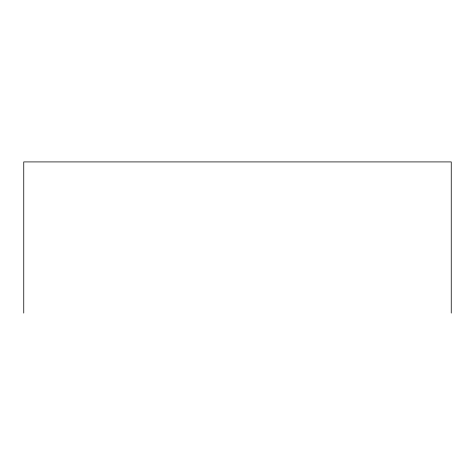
<?xml version="1.0" encoding="UTF-8"?>
<svg xmlns="http://www.w3.org/2000/svg" width="475" height="475" viewBox="0 0 475 475"><rect width="100%" height="100%" fill="white"/><g stroke="black" fill="none" stroke-linecap="round" stroke-linejoin="round"><path stroke-width="0.71" d="M451.25 313.084L451.25 161.916L23.75 161.916L23.75 313.084"/></g></svg>
